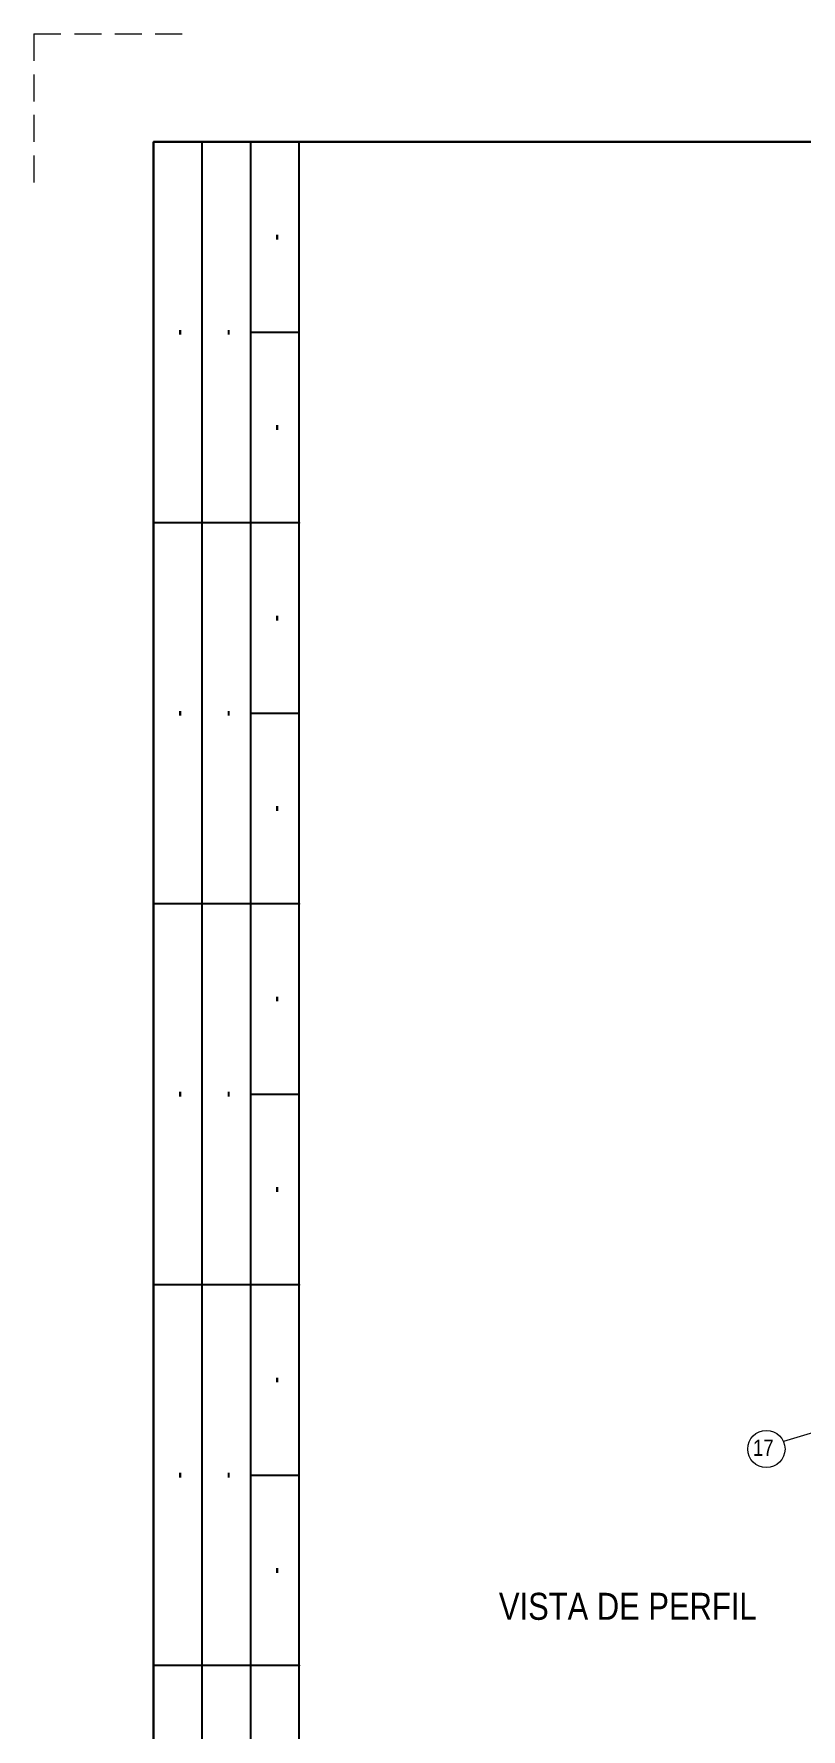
# Model space of a CAD drawing. Header units: millimetres. Extents: x 1804 to 3757, y 2643 to 7323.
# Drawn here: x 2434.2 to 2505.2, y 3079.5 to 3236.5 of the extents above; entities that cross this region are included whole.
import ezdxf
from ezdxf.enums import TextEntityAlignment as Align

# ---------------------------------------------------------------- set-up
doc = ezdxf.new("R2010")
doc.units = ezdxf.units.MM
doc.linetypes.add('DASHED', pattern=[0.75, 0.5, -0.25])
for name, color, linetype in [('_Cajetin Linea 2', 2, 'Continuous'), ('_Texto 1', 7, 'Continuous'), ('CAJETIN_T-1', 104, 'Continuous')]:
    doc.layers.add(name, color=color, linetype=linetype)
for name, color, linetype, lineweight in [('_Cajetin Linea 3', 5, 'Continuous', 30), ('_Cajetin Linea 4', 3, 'DASHED', 0), ('POSTE', 7, 'Continuous', 13)]:
    doc.layers.add(name, color=color, linetype=linetype, lineweight=lineweight)
doc.styles.add('Cajetin', font='swissc.ttf')
doc.styles.add('Disylays_86', font='swisscl.ttf', dxfattribs={"height": 2.2})
doc.styles.add('Swis721 Cn BT', font='swissc.ttf')

# ---------------------------------------------------------------- blocks, each defined once
blk = doc.blocks.new('CAJETIN ARMADO')
at = {"layer": '_Cajetin Linea 2', "color": 3}
for points in [[(1380.95, 5529.82), (1380.95, 5776.82)], [(1385.45, 5529.82), (1385.45, 5776.82)], [(1389.95, 5529.82), (1389.95, 5776.82)], [(1385.45, 5759.18), (1389.95, 5759.18)], [(1389.95, 5741.53), (1376.45, 5741.53)], [(1385.45, 5723.89), (1389.95, 5723.89)], [(1389.95, 5706.25), (1376.45, 5706.25)], [(1385.45, 5688.61), (1389.95, 5688.61)], [(1389.95, 5670.96), (1376.45, 5670.96)], [(1385.45, 5653.32), (1389.95, 5653.32)], [(1389.95, 5635.68), (1376.45, 5635.68)]]:
    blk.add_lwpolyline(points, dxfattribs=at)
at = {"layer": '_Cajetin Linea 3', "ltscale": 0.1}
blk.add_lwpolyline([(1569.36, 5499.82), (1376.45, 5499.82), (1376.45, 5776.82), (1569.36, 5776.82)], close=True, dxfattribs=at)
at = {"layer": '_Cajetin Linea 4', "ltscale": 5}
for q in [(1365.36, 5771.82), (1380.36, 5786.82)]:
    blk.add_line((1365.36, 5786.82), q, dxfattribs=at)
at = {"layer": 'CAJETIN_T-1', "color": 2}
for p in [(1389.95, 5741.53), (1389.95, 5706.25), (1389.95, 5670.96), (1389.95, 5635.68)]:
    blk.add_point(p, dxfattribs=at)
at = {"layer": '_Texto 1', "style": 'Disylays_86'}
for p in [(1387.7, 5768), (1378.7, 5759.18), (1383.2, 5759.18), (1387.7, 5750.36), (1387.7, 5732.71), (1378.7, 5723.89), (1383.2, 5723.89), (1387.7, 5715.07), (1387.7, 5697.43), (1378.7, 5688.61), (1383.2, 5688.61), (1387.7, 5679.78), (1387.7, 5662.14), (1378.7, 5653.32), (1383.2, 5653.32), (1387.7, 5644.5)]:
    blk.add_text('-', height=1.8, rotation=90, dxfattribs=at).set_placement(p, align=Align.MIDDLE_CENTER)

msp = doc.modelspace()

# ---------------------------------------------------------------- linework, layer by layer
at = {"color": 5, "lineweight": 15}
msp.add_line((2516.746, 3110.098), (2503.6, 3106.131), dxfattribs=at)
msp.add_circle((2502.021, 3105.435), 1.726, dxfattribs=at)

# ---------------------------------------------------------------- block references
at = {"layer": 'POSTE', "lineweight": 15}
msp.add_blockref('CAJETIN ARMADO', (1068.798, -2550.311), dxfattribs=at)

# ---------------------------------------------------------------- texts
at = {"lineweight": 15, "style": 'Swis721 Cn BT'}
msp.add_text('17', height=1.5, dxfattribs=at).set_placement((2500.779, 3104.797))
at = {"color": 0, "lineweight": 15, "style": 'Cajetin'}
msp.add_text('VISTA DE PERFIL', height=2.5, dxfattribs=at).set_placement((2477.244, 3089.614))

doc.saveas('drawing.dxf')
